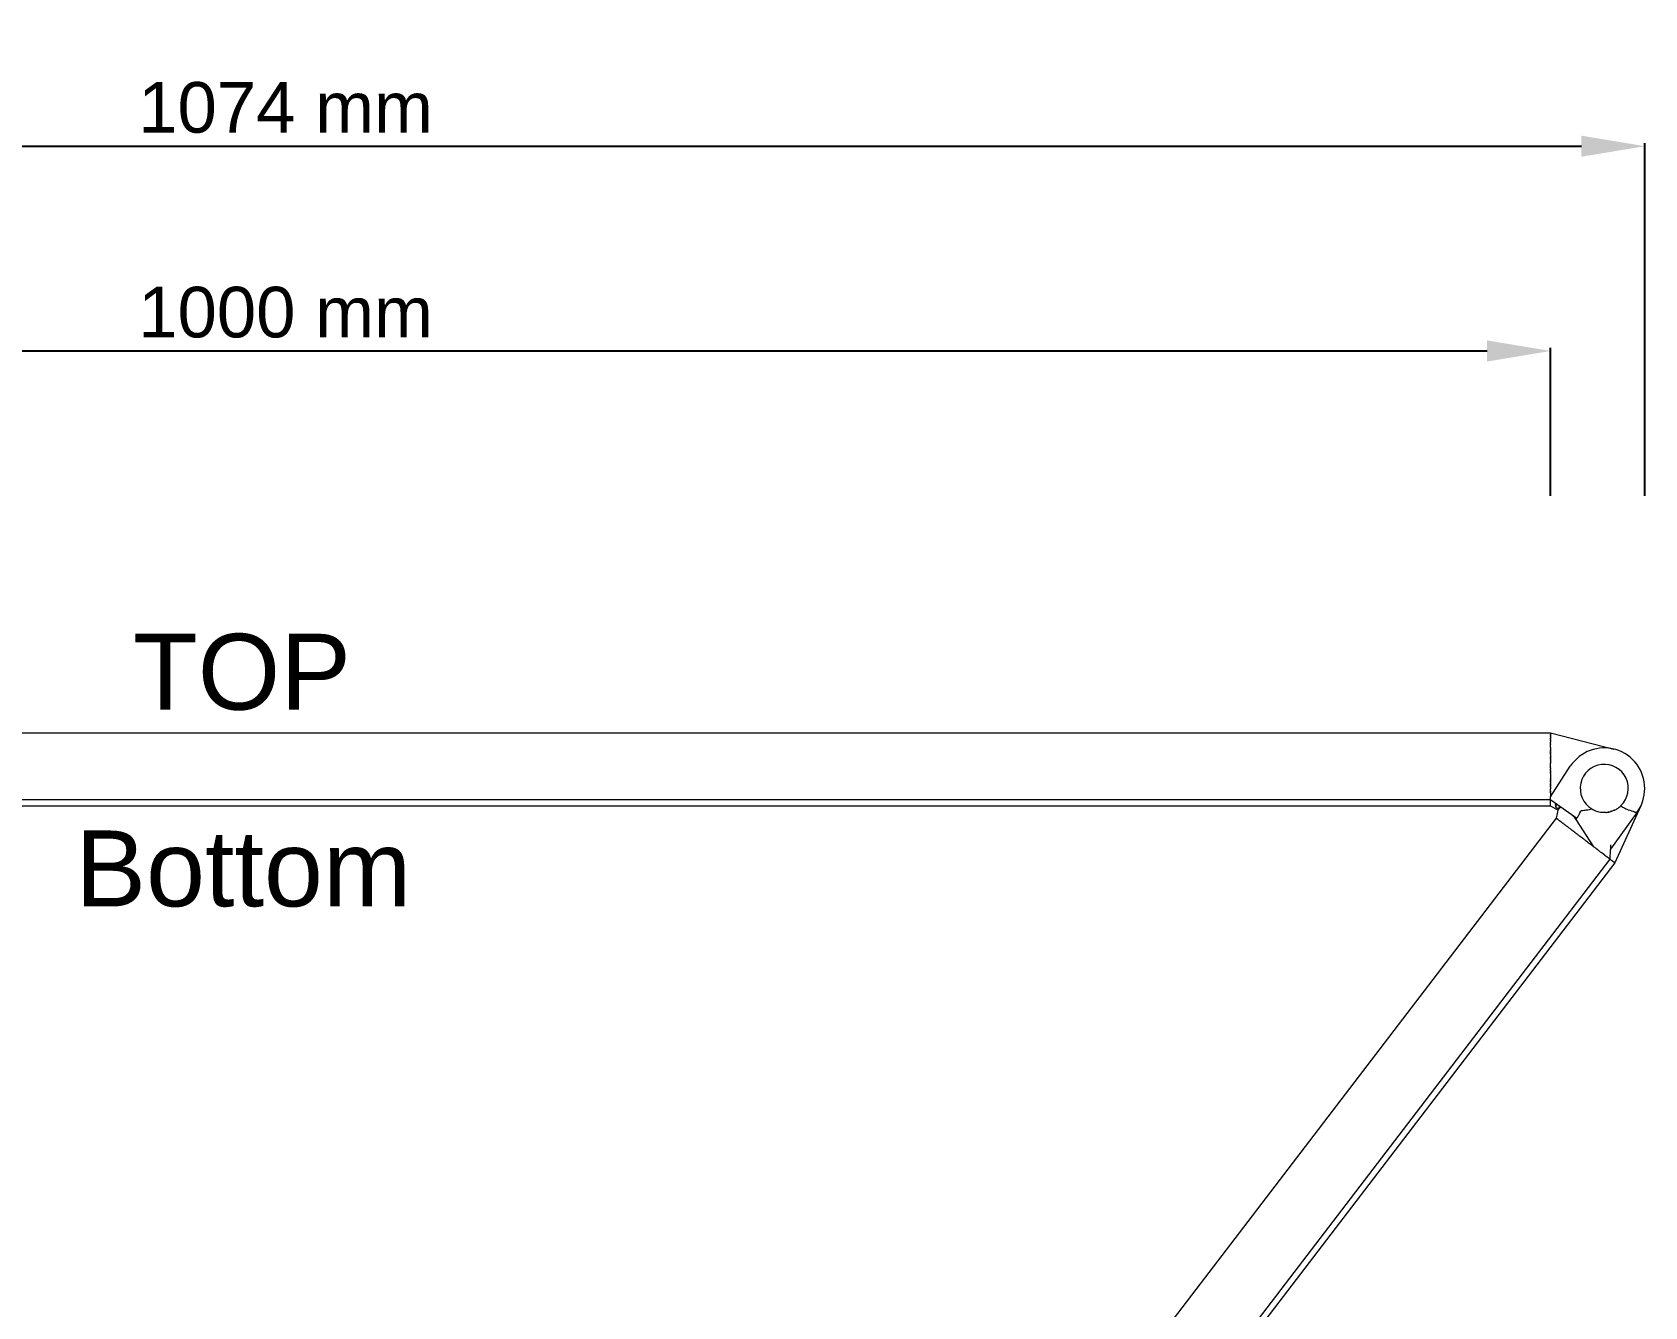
# Model space of a CAD drawing. Header units: millimetres. Extents: x 6152 to 28526, y 1087 to 12861.
# Drawn here: x 20435 to 21073, y 10994 to 11497 of the extents above; entities that cross this region are included whole.
import ezdxf

# ---------------------------------------------------------------- set-up
doc = ezdxf.new("R2010")
doc.units = ezdxf.units.MM
doc.header["$LTSCALE"] = 0.05
doc.layers.add('Cotation', color=8, linetype='Continuous', lineweight=9)
doc.layers.add('OF1', color=7, linetype='Continuous', lineweight=15)
doc.layers.add('Text', color=8, linetype='Continuous')
doc.styles.get("Standard").update_dxf_attribs({"font": 'arial.ttf'})
doc.dimstyles.new('ISO-25', dxfattribs={"dimtxt": 2.5, "dimasz": 2.5, "dimexe": 1.25, "dimexo": 0.625, "dimtad": 1, "dimtxsty": 'Standard', "dimcen": 2.5, "dimadec": 0, "dimazin": 0, "dimtfac": 1, "dimtmove": 0, "dimatfit": 3, "dimfxl": 1, "dimarcsym": 0})

# ---------------------------------------------------------------- blocks, each defined once
blk = doc.blocks.new('*D17')
at = {"layer": 'Cotation', "color": 0, "lineweight": -2, "transparency": 16777216}
for p, q in [((20035.76, 11314.03), (20035.76, 11372.55)), ((20060.76, 11371.3), (21010.34, 11371.3)), ((21035.34, 11314.03), (21035.34, 11372.55))]:
    blk.add_line(p, q, dxfattribs=at)
at = {"layer": 'Cotation', "color": 0, "transparency": 16777216}
for points in [[(20060.76, 11375.47), (20060.76, 11367.13), (20035.76, 11371.3)], [(21010.34, 11375.47), (21010.34, 11367.13), (21035.34, 11371.3)]]:
    blk.add_solid(points, dxfattribs=at)
at = {"layer": 'Defpoints', "color": 0, "transparency": 16777216}
for p in [(21035.34, 11371.3), (20035.76, 11313.41), (21035.34, 11313.41)]:
    blk.add_point(p, dxfattribs=at)
at = {"layer": 'Cotation', "color": 0, "transparency": 16777216, "insert": (20535.55, 11386.51), "char_height": 20, "attachment_point": 5}
blk.add_mtext('1000 mm', dxfattribs=at)
blk = doc.blocks.new('*D18')
at = {"layer": 'Cotation', "color": 0, "lineweight": -2, "transparency": 16777216}
for p, q in [((19998.49, 11314.03), (19998.49, 11453.47)), ((20023.49, 11452.22), (21047.62, 11452.22)), ((21072.62, 11314.03), (21072.62, 11453.47))]:
    blk.add_line(p, q, dxfattribs=at)
at = {"layer": 'Cotation', "color": 0, "transparency": 16777216}
for points in [[(20023.49, 11456.38), (20023.49, 11448.05), (19998.49, 11452.22)], [(21047.62, 11456.38), (21047.62, 11448.05), (21072.62, 11452.22)]]:
    blk.add_solid(points, dxfattribs=at)
at = {"layer": 'Defpoints', "color": 0, "transparency": 16777216}
for p in [(21072.62, 11452.22), (19998.49, 11313.41), (21072.62, 11313.41)]:
    blk.add_point(p, dxfattribs=at)
at = {"layer": 'Cotation', "color": 0, "transparency": 16777216, "insert": (20535.55, 11467.43), "char_height": 20, "attachment_point": 5}
blk.add_mtext('1074 mm', dxfattribs=at)

msp = doc.modelspace()

# ---------------------------------------------------------------- linework, layer by layer
at = {"layer": 'OF1'}
for p, q in [((20035.76, 11220.42), (21035.34, 11220.42)), ((21035.34, 11220.42), (21035.34, 11220.41)), ((21035.34, 11220.42), (21060.41, 11213.98)), ((21035.34, 11220.41), (21035.34, 11220.38)), ((21035.34, 11220.28), (21035.34, 11220.38)), ((21035.34, 11220.28), (21035.34, 11220.26)), ((21035.34, 11220.25), (21035.34, 11220.26)), ((21035.34, 11220.25), (21035.34, 11220.23)), ((21035.34, 11220.21), (21035.34, 11220.23)), ((21035.34, 11220.21), (21035.34, 11220.2)), ((21035.34, 11220.17), (21035.34, 11220.2)), ((21035.34, 11220.17), (21035.34, 11220.1)), ((21035.34, 11220.09), (21035.34, 11220.1)), ((21035.34, 11220.09), (21035.34, 11220.06)), ((21035.34, 11220.04), (21035.34, 11220.06)), ((21035.34, 11220.04), (21035.34, 11220)), ((21035.34, 11219.99), (21035.34, 11220)), ((21035.34, 11219.99), (21035.34, 11219.98)), ((21035.34, 11219.98), (21035.34, 11219.94)), ((21035.34, 11219.94), (21035.34, 11219.89)), ((21035.34, 11219.88), (21035.34, 11219.89)), ((21035.34, 11219.88), (21035.34, 11219.83)), ((21035.34, 11219.81), (21035.34, 11219.83)), ((21035.34, 11219.81), (21035.34, 11219.76)), ((21035.34, 11219.74), (21035.34, 11219.76)), ((21035.34, 11219.74), (21035.34, 11219.7)), ((21035.34, 11219.67), (21035.34, 11219.7)), ((21035.34, 11219.67), (21035.34, 11219.6)), ((21035.34, 11219.6), (21035.34, 11219.54)), ((21035.34, 11219.6), (21035.34, 11219.6)), ((21035.34, 11219.52), (21035.34, 11219.54)), ((21035.34, 11219.52), (21035.34, 11219.47)), ((21035.34, 11219.36), (21035.34, 11219.47)), ((21035.34, 11219.36), (21035.34, 11219.25)), ((21035.34, 11219.24), (21035.34, 11219.25)), ((21035.34, 11219.24), (21035.34, 11219.13)), ((21035.34, 11219.12), (21035.34, 11219.13)), ((21035.34, 11219.12), (21035.34, 11219.01)), ((21035.34, 11218.86), (21035.34, 11219.01)), ((21035.34, 11218.86), (21035.34, 11218.81)), ((21035.34, 11218.79), (21035.34, 11218.81)), ((21035.34, 11218.79), (21035.34, 11218.74)), ((21035.34, 11218.65), (21035.34, 11218.74)), ((21035.34, 11218.65), (21035.34, 11218.59)), ((21035.34, 11218.58), (21035.34, 11218.59)), ((21035.34, 11218.58), (21035.34, 11218.52)), ((21035.34, 11218.51), (21035.34, 11218.52)), ((21035.34, 11218.51), (21035.34, 11218.44)), ((21035.34, 11218.43), (21035.34, 11218.44)), ((21035.34, 11218.43), (21035.34, 11218.36)), ((21035.34, 11218.2), (21035.34, 11218.36)), ((21035.34, 11218.2), (21035.34, 11218.17)), ((21035.34, 11218.12), (21035.34, 11218.17)), ((21035.34, 11218.12), (21035.34, 11218.07)), ((21035.34, 11218.04), (21035.34, 11218.07)), ((21035.34, 11218.04), (21035.34, 11217.97)), ((21035.34, 11217.88), (21035.34, 11217.97)), ((21035.34, 11217.88), (21035.34, 11217.86)), ((21035.34, 11217.78), (21035.34, 11217.86)), ((21035.34, 11217.78), (21035.34, 11217.76)), ((21035.34, 11217.7), (21035.34, 11217.76)), ((21035.34, 11217.7), (21035.34, 11217.64)), ((21035.34, 11217.61), (21035.34, 11217.64)), ((21035.34, 11217.61), (21035.34, 11217.53)), ((21035.34, 11217.52), (21035.34, 11217.53)), ((21035.34, 11217.52), (21035.34, 11217.45)), ((21035.34, 11217.42), (21035.34, 11217.45)), ((21035.34, 11217.42), (21035.34, 11217.28)), ((21035.34, 11217.28), (21035.34, 11217.24)), ((21035.34, 11217.18), (21035.34, 11217.24)), ((21035.34, 11217.18), (21035.34, 11217.13)), ((21035.34, 11217.06), (21035.34, 11217.13)), ((21035.34, 11217.06), (21035.34, 11216.88)), ((21035.34, 11216.8), (21035.34, 11216.88)), ((21035.34, 11216.8), (21035.34, 11216.7)), ((21035.34, 11216.62), (21035.34, 11216.7)), ((21035.34, 11216.62), (21035.34, 11216.57)), ((21035.34, 11216.49), (21035.34, 11216.57)), ((21035.34, 11216.49), (21035.34, 11216.43)), ((21035.34, 11216.32), (21035.34, 11216.43)), ((21035.34, 11216.32), (21035.34, 11216.29)), ((21035.34, 11216.17), (21035.34, 11216.29)), ((21035.34, 11216.17), (21035.34, 11216.15)), ((21035.34, 11216.15), (21035.34, 11216.15)), ((21035.34, 11216.01), (21035.34, 11216.15)), ((21035.34, 11216.01), (21035.34, 11215.96)), ((21035.34, 11215.86), (21035.34, 11215.96)), ((21035.34, 11215.86), (21035.34, 11215.83)), ((21035.34, 11215.71), (21035.34, 11215.83)), ((21035.34, 11215.71), (21035.34, 11215.67)), ((21035.34, 11215.54), (21035.34, 11215.67)), ((21035.34, 11215.54), (21035.34, 11215.5)), ((21035.34, 11215.19), (21035.34, 11215.5)), ((21035.34, 11215.19), (21035.34, 11215.13)), ((21035.34, 11215.05), (21035.34, 11215.13)), ((21035.34, 11215.05), (21035.34, 11214.98)), ((21035.34, 11214.88), (21035.34, 11214.98)), ((21035.34, 11214.88), (21035.34, 11214.83)), ((21035.34, 11214.83), (21035.34, 11214.82)), ((21035.34, 11214.66), (21035.34, 11214.82)), ((21035.34, 11214.66), (21035.34, 11214.65)), ((21035.34, 11214.62), (21035.34, 11214.65)), ((21035.34, 11214.62), (21035.34, 11214.39)), ((21035.34, 11214.3), (21035.34, 11214.39)), ((21035.34, 11214.3), (21035.34, 11214.11)), ((21035.34, 11214.02), (21035.34, 11214.11)), ((21035.34, 11214.02), (21035.34, 11213.81)), ((21035.34, 11213.72), (21035.34, 11213.81)), ((21035.34, 11213.72), (21035.34, 11213.44)), ((21035.34, 11213.43), (21035.34, 11213.44)), ((21035.34, 11213.43), (21035.34, 11213.38)), ((21035.34, 11213.38), (21035.34, 11213.3)), ((21035.34, 11213.08), (21035.34, 11213.3)), ((21035.34, 11213.08), (21035.34, 11213.01)), ((21035.34, 11213.01), (21035.34, 11212.93)), ((21035.34, 11212.78), (21035.34, 11212.93)), ((21035.34, 11212.78), (21035.34, 11212.65)), ((21035.34, 11212.49), (21035.34, 11212.65)), ((21035.34, 11212.49), (21035.34, 11212.32)), ((21035.34, 11212.21), (21035.34, 11212.32)), ((21035.34, 11212.21), (21035.34, 11212.06)), ((21035.34, 11211.88), (21035.34, 11212.06)), ((21035.34, 11211.88), (21035.34, 11211.83)), ((21035.34, 11211.83), (21035.34, 11211.63)), ((21035.34, 11211.58), (21035.34, 11211.63)), ((21035.34, 11211.58), (21035.34, 11211.3)), ((21035.34, 11211.25), (21035.34, 11211.3)), ((21035.34, 11211.25), (21035.34, 11211.01)), ((21035.34, 11210.91), (21035.34, 11211.01)), ((21035.34, 11210.91), (21035.34, 11210.72)), ((21035.34, 11210.61), (21035.34, 11210.72)), ((21035.34, 11210.61), (21035.34, 11210.34)), ((21035.34, 11210.25), (21035.34, 11210.34)), ((21035.34, 11210.25), (21035.34, 11210.18)), ((21035.34, 11210.18), (21035.34, 11209.97)), ((21035.34, 11209.93), (21035.34, 11209.97)), ((21035.34, 11209.93), (21035.34, 11209.68)), ((21035.34, 11209.61), (21035.34, 11209.68)), ((21035.34, 11209.61), (21035.34, 11209.3)), ((21035.34, 11209.27), (21035.34, 11209.3)), ((21035.34, 11209.27), (21035.34, 11208.97)), ((21035.34, 11208.92), (21035.34, 11208.97)), ((21035.34, 11208.92), (21035.34, 11208.66)), ((21035.34, 11208.54), (21035.34, 11208.66)), ((21035.34, 11208.54), (21035.34, 11208.43)), ((21035.34, 11208.43), (21035.34, 11208.26)), ((21035.34, 11207.93), (21035.34, 11208.26)), ((21035.34, 11207.93), (21035.34, 11207.87)), ((21035.34, 11207.59), (21035.34, 11207.87)), ((21035.34, 11207.59), (21035.34, 11207.56)), ((21035.34, 11207.26), (21035.34, 11207.56)), ((21035.34, 11207.26), (21035.34, 11207.17)), ((21035.34, 11206.94), (21035.34, 11207.17)), ((21035.34, 11195.07), (21043.2, 11207.16)), ((21035.34, 11206.94), (21035.34, 11206.89)), ((21035.34, 11206.89), (21035.34, 11206.87)), ((21035.34, 11206.46), (21035.34, 11206.87)), ((21035.34, 11206.46), (21035.34, 11206.32)), ((21035.34, 11206.24), (21035.34, 11206.32)), ((21035.34, 11206.24), (21035.34, 11206.07)), ((21035.34, 11205.62), (21035.34, 11206.07)), ((21035.34, 11205.62), (21035.34, 11205.58)), ((21035.34, 11205.48), (21035.34, 11205.58)), ((21035.34, 11205.48), (21035.34, 11205.32)), ((21035.34, 11205.3), (21035.34, 11205.32)), ((21035.34, 11205.3), (21035.34, 11204.81)), ((21035.34, 11204.72), (21035.34, 11204.81)), ((21035.34, 11204.72), (21035.34, 11204.56)), ((21035.34, 11204.56), (21035.34, 11204.55)), ((21035.34, 11204.27), (21035.34, 11204.55)), ((21035.34, 11204.27), (21035.34, 11203.97)), ((21035.34, 11203.9), (21035.34, 11203.97)), ((21035.34, 11203.9), (21035.34, 11203.31)), ((21035.34, 11203.21), (21035.34, 11203.31)), ((21035.34, 11203.21), (21035.34, 11202.87)), ((21035.34, 11202.87), (21035.34, 11202.4)), ((21035.34, 11202.87), (21035.34, 11202.87)), ((21035.34, 11202.4), (21035.34, 11202.2)), ((21035.34, 11202.15), (21035.34, 11202.2)), ((21035.34, 11202.15), (21035.34, 11201.81)), ((21035.34, 11201.72), (21035.34, 11201.81)), ((21035.34, 11201.72), (21035.34, 11201.47)), ((21035.34, 11201.36), (21035.34, 11201.47)), ((21035.34, 11201.36), (21035.34, 11201.12)), ((21035.34, 11201.02), (21035.34, 11201.12)), ((21035.34, 11201.02), (21035.34, 11200.68)), ((21035.34, 11200.67), (21035.34, 11200.68)), ((21035.34, 11200.67), (21035.34, 11200.35)), ((21035.34, 11200.16), (21035.34, 11200.35)), ((21035.34, 11200.16), (21035.34, 11200.07)), ((21035.34, 11200.07), (21035.34, 11199.98)), ((21035.34, 11199.83), (21035.34, 11199.98)), ((21035.34, 11199.83), (21035.34, 11199.61)), ((21035.34, 11199.43), (21035.34, 11199.61)), ((21035.34, 11199.43), (21035.34, 11199.32)), ((21035.34, 11199.03), (21035.34, 11199.32)), ((21035.34, 11199.03), (21035.34, 11198.65)), ((21035.34, 11198.65), (21035.34, 11198.31)), ((21035.34, 11197.47), (21035.34, 11198.31)), ((21035.34, 11197.47), (21035.34, 11197.34)), ((21035.34, 11197.24), (21035.34, 11197.34)), ((21035.34, 11197.24), (21035.34, 11197.09)), ((21035.34, 11197), (21035.34, 11197.09)), ((21035.34, 11197), (21035.34, 11196.87)), ((21035.34, 11196.52), (21035.34, 11196.87)), ((21035.34, 11196.52), (21035.34, 11195.07)), ((21035.34, 11195.04), (21035.34, 11195.07)), ((21035.34, 11195.03), (21035.34, 11195.04)), ((21035.34, 11194.99), (21035.34, 11195.03)), ((21035.34, 11195.03), (21035.34, 11195.03)), ((21035.34, 11194.98), (21035.34, 11194.99)), ((21035.34, 11194.94), (21035.34, 11194.98)), ((21035.34, 11194.98), (21035.34, 11194.98)), ((21035.34, 11194.93), (21035.34, 11194.94)), ((21035.34, 11194.92), (21035.34, 11194.93)), ((21035.34, 11194.9), (21035.34, 11194.92)), ((21035.34, 11194.88), (21035.34, 11194.9)), ((21035.34, 11194.85), (21035.34, 11194.88)), ((21035.34, 11194.88), (21035.34, 11194.88)), ((21035.34, 11194.8), (21035.34, 11194.85)), ((21035.34, 11193.93), (20035.76, 11193.93)), ((21035.34, 11191.48), (20035.76, 11191.48)), ((21035.34, 11194.75), (21035.34, 11194.8)), ((21035.34, 11194.73), (21035.34, 11194.75)), ((21035.34, 11194.66), (21035.34, 11194.73)), ((21035.34, 11194.65), (21035.34, 11194.66)), ((21035.34, 11194.61), (21035.34, 11194.65)), ((21035.34, 11194.6), (21035.34, 11194.61)), ((21035.34, 11194.58), (21035.34, 11194.6)), ((21035.34, 11194.57), (21035.34, 11194.58)), ((21035.34, 11194.56), (21035.34, 11194.57)), ((21035.34, 11194.55), (21035.34, 11194.56)), ((21035.34, 11194.53), (21035.34, 11194.55)), ((21035.34, 11194.5), (21035.34, 11194.53)), ((21035.34, 11194.49), (21035.34, 11194.5)), ((21035.34, 11194.47), (21035.34, 11194.49)), ((21035.34, 11194.46), (21035.34, 11194.47)), ((21035.34, 11194.45), (21035.34, 11194.46)), ((21035.34, 11194.44), (21035.34, 11194.45)), ((21035.34, 11194.42), (21035.34, 11194.44)), ((21035.34, 11194.41), (21035.34, 11194.42)), ((21035.34, 11194.39), (21035.34, 11194.41)), ((21035.34, 11194.41), (21035.34, 11194.41)), ((21035.34, 11194.36), (21035.34, 11194.39)), ((21035.34, 11194.36), (21035.34, 11194.36)), ((21035.34, 11194.33), (21035.34, 11194.36)), ((21035.34, 11194.32), (21035.34, 11194.33)), ((21035.34, 11194.28), (21035.34, 11194.32)), ((21035.34, 11194.28), (21035.34, 11194.28)), ((21035.34, 11194.23), (21035.34, 11194.28)), ((21035.34, 11194.21), (21035.34, 11194.23)), ((21035.34, 11194.19), (21035.34, 11194.21)), ((21035.34, 11194.14), (21035.34, 11194.19)), ((21035.34, 11194.07), (21035.34, 11194.14)), ((21035.34, 11194.07), (21035.34, 11194.07)), ((21035.34, 11194.03), (21035.34, 11194.07)), ((21035.34, 11194), (21035.34, 11194.03)), ((21035.34, 11193.97), (21035.34, 11194)), ((21035.34, 11193.96), (21035.34, 11193.97)), ((21035.34, 11193.94), (21035.34, 11193.96)), ((21035.34, 11193.94), (21035.34, 11193.94)), ((21035.34, 11193.93), (21035.34, 11193.94)), ((21035.34, 11193.93), (21035.34, 11193.93)), ((21035.34, 11193.81), (21035.34, 11193.93)), ((21035.49, 11193.85), (21035.34, 11193.93)), ((21035.34, 11193.67), (21035.34, 11193.81)), ((21035.34, 11193.33), (21035.34, 11193.67)), ((21035.34, 11193.67), (21035.34, 11193.67)), ((21035.34, 11193.14), (21035.34, 11193.33)), ((21035.34, 11193), (21035.34, 11193.14)), ((21035.34, 11192.95), (21035.34, 11193)), ((21035.34, 11192.85), (21035.34, 11192.95)), ((21035.34, 11192.8), (21035.34, 11192.85)), ((21035.34, 11192.7), (21035.34, 11192.8)), ((21035.34, 11192.67), (21035.34, 11192.7)), ((21035.34, 11192.65), (21035.34, 11192.67)), ((21035.34, 11192.57), (21035.34, 11192.65)), ((21035.34, 11192.53), (21035.34, 11192.57)), ((21035.34, 11192.45), (21035.34, 11192.53)), ((21035.34, 11192.39), (21035.34, 11192.45)), ((21035.34, 11192.35), (21035.34, 11192.39)), ((21035.34, 11192.27), (21035.34, 11192.35)), ((21035.34, 11192.26), (21035.34, 11192.27)), ((21035.34, 11192.18), (21035.34, 11192.26)), ((21035.34, 11192.16), (21035.34, 11192.18)), ((21035.34, 11192.09), (21035.34, 11192.16)), ((21035.34, 11192.06), (21035.34, 11192.09)), ((21035.34, 11192.02), (21035.34, 11192.06)), ((21035.34, 11192.01), (21035.34, 11192.02)), ((21035.34, 11191.97), (21035.34, 11192.01)), ((21035.34, 11191.93), (21035.34, 11191.97)), ((21035.34, 11191.9), (21035.34, 11191.93)), ((21035.34, 11191.9), (21035.34, 11191.9)), ((21035.34, 11191.86), (21035.34, 11191.9)), ((21035.34, 11191.83), (21035.34, 11191.86)), ((21035.34, 11191.81), (21035.34, 11191.83)), ((21035.34, 11191.79), (21035.34, 11191.81)), ((21035.34, 11191.76), (21035.34, 11191.79)), ((21035.34, 11191.73), (21035.34, 11191.76)), ((21035.34, 11191.72), (21035.34, 11191.73)), ((21035.34, 11191.7), (21035.34, 11191.72)), ((21035.34, 11191.68), (21035.34, 11191.7)), ((21035.34, 11191.66), (21035.34, 11191.68)), ((21035.34, 11191.65), (21035.34, 11191.66)), ((21035.34, 11191.64), (21035.34, 11191.65)), ((21035.34, 11191.62), (21035.34, 11191.64)), ((21035.34, 11191.61), (21035.34, 11191.62)), ((21035.34, 11191.55), (21035.34, 11191.61)), ((21035.34, 11191.53), (21035.34, 11191.55)), ((21035.34, 11191.55), (21035.34, 11191.55)), ((21035.34, 11191.51), (21035.34, 11191.53)), ((21035.34, 11191.53), (21035.34, 11191.53)), ((21035.34, 11191.5), (21035.34, 11191.51)), ((21035.34, 11191.49), (21035.34, 11191.5)), ((21035.34, 11191.48), (21035.34, 11191.49)), ((21035.34, 11191.48), (21035.34, 11191.48)), ((21038.43, 11189.87), (21035.34, 11191.48)), ((21035.59, 11193.78), (21035.49, 11193.85)), ((21035.68, 11193.72), (21035.59, 11193.78)), ((21045.74, 11186.54), (21035.94, 11193.54)), ((21037.74, 11186.62), (21038.54, 11190.35)), ((21038.84, 11191.48), (21038.57, 11190.21)), ((21038.61, 11190.27), (21038.57, 11190.21)), ((21039.57, 11190.95), (21039.43, 11190.92)), ((21047.02, 11188.75), (21047.41, 11189.48)), ((21056.54, 11188.94), (21055.7, 11188.98)), ((21057.19, 11188.95), (21056.62, 11188.94)), ((21058.3, 11189.09), (21058.14, 11189.06)), ((21069.56, 11189.03), (21059.02, 11174.47)), ((21059.42, 11189.36), (21059.11, 11189.27)), ((21059.67, 11189.44), (21059.42, 11189.36)), ((21059.8, 11189.49), (21059.67, 11189.44)), ((21059.94, 11189.53), (21059.8, 11189.49)), ((21060.04, 11189.58), (21059.94, 11189.53)), ((21060.06, 11189.58), (21060.04, 11189.58)), ((21060.11, 11189.6), (21060.06, 11189.58)), ((21060.2, 11189.64), (21060.11, 11189.6)), ((21060.36, 11189.7), (21060.2, 11189.64)), ((21060.6, 11189.81), (21060.36, 11189.7)), ((21071.07, 11191.58), (21060.73, 11169.04)), ((20538.86, 10534.1), (21037.74, 11186.62)), ((21037.74, 11186.62), (21037.75, 11186.61)), ((21037.75, 11186.61), (21037.76, 11186.6)), ((21037.75, 11186.61), (21037.75, 11186.61)), ((21037.77, 11186.6), (21037.76, 11186.6)), ((21037.77, 11186.6), (21037.78, 11186.59)), ((21037.78, 11186.59), (21037.79, 11186.58)), ((21037.78, 11186.59), (21037.78, 11186.59)), ((21037.79, 11186.58), (21037.82, 11186.56)), ((21037.79, 11186.58), (21037.79, 11186.58)), ((21037.82, 11186.56), (21037.82, 11186.55)), ((21037.83, 11186.55), (21037.82, 11186.55)), ((21037.83, 11186.55), (21037.84, 11186.54)), ((21037.84, 11186.54), (21037.85, 11186.54)), ((21037.86, 11186.53), (21037.85, 11186.54)), ((21037.86, 11186.53), (21037.87, 11186.52)), ((21037.88, 11186.51), (21037.87, 11186.52)), ((21037.88, 11186.51), (21037.91, 11186.49)), ((21037.91, 11186.49), (21037.93, 11186.47)), ((21037.91, 11186.49), (21037.91, 11186.49)), ((21037.94, 11186.47), (21037.93, 11186.47)), ((21037.94, 11186.47), (21037.96, 11186.45)), ((21037.97, 11186.44), (21037.96, 11186.45)), ((21037.97, 11186.44), (21037.99, 11186.43)), ((21038.01, 11186.41), (21037.99, 11186.43)), ((21038.01, 11186.41), (21038.02, 11186.41)), ((21038.18, 11186.28), (21038.02, 11186.41)), ((21038.18, 11186.28), (21038.2, 11186.26)), ((21038.23, 11186.25), (21038.2, 11186.26)), ((21038.23, 11186.25), (21038.25, 11186.23)), ((21038.28, 11186.2), (21038.25, 11186.23)), ((21038.28, 11186.2), (21038.29, 11186.2)), ((21038.34, 11186.16), (21038.29, 11186.2)), ((21038.34, 11186.16), (21038.35, 11186.15)), ((21038.46, 11186.07), (21038.35, 11186.15)), ((21038.46, 11186.07), (21038.49, 11186.04)), ((21038.52, 11186.02), (21038.49, 11186.04)), ((21038.52, 11186.02), (21038.55, 11186)), ((21038.59, 11185.97), (21038.55, 11186)), ((21038.59, 11185.97), (21038.66, 11185.91)), ((21038.69, 11185.9), (21038.66, 11185.91)), ((21038.69, 11185.9), (21038.74, 11185.85)), ((21038.74, 11185.85), (21038.75, 11185.84)), ((21038.78, 11185.82), (21038.75, 11185.84)), ((21038.78, 11185.82), (21038.86, 11185.76)), ((21038.98, 11185.67), (21038.86, 11185.76)), ((21038.98, 11185.67), (21039, 11185.66)), ((21039.09, 11185.58), (21039, 11185.66)), ((21039.09, 11185.58), (21039.13, 11185.55)), ((21039.15, 11185.54), (21039.13, 11185.55)), ((21039.15, 11185.54), (21039.2, 11185.5)), ((21039.27, 11185.45), (21039.2, 11185.5)), ((21039.27, 11185.45), (21039.32, 11185.41)), ((21039.33, 11185.41), (21039.32, 11185.41)), ((21039.33, 11185.41), (21039.38, 11185.36)), ((21039.51, 11185.27), (21039.38, 11185.36)), ((21039.51, 11185.27), (21039.52, 11185.26)), ((21039.57, 11185.22), (21039.52, 11185.26)), ((21039.57, 11185.22), (21039.6, 11185.2)), ((21039.63, 11185.17), (21039.6, 11185.2)), ((21039.63, 11185.17), (21039.67, 11185.14)), ((21039.7, 11185.12), (21039.67, 11185.14)), ((21039.7, 11185.12), (21039.75, 11185.08)), ((21039.76, 11185.07), (21039.75, 11185.08)), ((21039.76, 11185.07), (21039.81, 11185.04)), ((21039.83, 11185.02), (21039.81, 11185.04)), ((21039.83, 11185.02), (21039.89, 11184.98)), ((21039.9, 11184.97), (21039.89, 11184.98)), ((21039.9, 11184.97), (21039.92, 11184.95)), ((21039.97, 11184.91), (21039.92, 11184.95)), ((21039.97, 11184.91), (21040.03, 11184.87)), ((21040.05, 11184.85), (21040.03, 11184.87)), ((21040.05, 11184.85), (21040.1, 11184.82)), ((21040.3, 11184.66), (21040.1, 11184.82)), ((21040.3, 11184.66), (21040.35, 11184.62)), ((21040.4, 11184.58), (21040.35, 11184.62)), ((21040.4, 11184.58), (21040.44, 11184.55)), ((21040.49, 11184.52), (21040.44, 11184.55)), ((21040.49, 11184.52), (21040.53, 11184.49)), ((21040.75, 11184.32), (21040.53, 11184.49)), ((21040.75, 11184.32), (21040.94, 11184.17)), ((21040.96, 11184.16), (21040.94, 11184.17)), ((21040.96, 11184.16), (21041.03, 11184.11)), ((21041.07, 11184.08), (21041.03, 11184.11)), ((21041.07, 11184.08), (21041.11, 11184.04)), ((21041.15, 11184.01), (21041.11, 11184.04)), ((21041.15, 11184.01), (21041.22, 11183.96)), ((21041.26, 11183.93), (21041.22, 11183.96)), ((21041.26, 11183.93), (21041.28, 11183.91)), ((21041.28, 11183.91), (21041.3, 11183.9)), ((21041.41, 11183.81), (21041.3, 11183.9)), ((21041.41, 11183.81), (21041.43, 11183.8)), ((21041.47, 11183.77), (21041.43, 11183.8)), ((21041.47, 11183.77), (21041.54, 11183.71)), ((21041.59, 11183.68), (21041.54, 11183.71)), ((21041.59, 11183.68), (21041.65, 11183.63)), ((21041.69, 11183.6), (21041.65, 11183.63)), ((21041.69, 11183.6), (21041.75, 11183.55)), ((21041.8, 11183.52), (21041.75, 11183.55)), ((21041.8, 11183.52), (21041.86, 11183.47)), ((21041.9, 11183.44), (21041.86, 11183.47)), ((21041.9, 11183.44), (21041.97, 11183.39)), ((21042.01, 11183.36), (21041.97, 11183.39)), ((21042.01, 11183.36), (21042.06, 11183.32)), ((21042.23, 11183.19), (21042.06, 11183.32)), ((21042.23, 11183.19), (21042.24, 11183.18)), ((21042.24, 11183.18), (21042.28, 11183.14)), ((21042.35, 11183.1), (21042.28, 11183.14)), ((21042.35, 11183.1), (21042.55, 11182.94)), ((21042.59, 11182.91), (21042.55, 11182.94)), ((21042.59, 11182.91), (21042.77, 11182.77)), ((21042.96, 11182.63), (21042.77, 11182.77)), ((21042.96, 11182.63), (21043.03, 11182.57)), ((21043.24, 11182.42), (21043.03, 11182.57)), ((21043.24, 11182.42), (21043.29, 11182.38)), ((21043.29, 11182.38), (21043.29, 11182.37)), ((21043.53, 11182.19), (21043.29, 11182.37)), ((21043.53, 11182.19), (21043.62, 11182.13)), ((21043.8, 11181.98), (21043.62, 11182.13)), ((21045.65, 11186.41), (21044.67, 11187.02)), ((21044.93, 11186.75), (21044.67, 11187.02)), ((21045.48, 11186.2), (21044.93, 11186.75)), ((21045.48, 11186.2), (21045.54, 11186.25)), ((21052.56, 11175.29), (21045.48, 11186.2)), ((21045.65, 11186.4), (21045.81, 11186.64)), ((21045.81, 11186.64), (21045.99, 11186.94)), ((21045.99, 11186.94), (21046.2, 11187.28)), ((21043.8, 11181.98), (21043.89, 11181.92)), ((21044.03, 11181.81), (21043.89, 11181.92)), ((21044.03, 11181.81), (21044.18, 11181.7)), ((21044.32, 11181.59), (21044.18, 11181.7)), ((21044.32, 11181.59), (21044.39, 11181.53)), ((21045.05, 11181.03), (21044.39, 11181.53)), ((21045.05, 11181.03), (21045.18, 11180.93)), ((21045.3, 11180.84), (21045.18, 11180.93)), ((21045.3, 11180.84), (21045.45, 11180.73)), ((21045.45, 11180.73), (21045.45, 11180.72)), ((21045.53, 11180.66), (21045.45, 11180.72)), ((21045.53, 11180.66), (21045.56, 11180.64)), ((21045.56, 11180.64), (21045.63, 11180.59)), ((21045.82, 11180.44), (21045.63, 11180.59)), ((21045.82, 11180.44), (21046.01, 11180.29)), ((21046.08, 11180.24), (21046.01, 11180.29)), ((21046.08, 11180.24), (21046.32, 11180.06)), ((21046.33, 11180.05), (21046.32, 11180.06)), ((21046.33, 11180.05), (21046.56, 11179.87)), ((21046.6, 11179.84), (21046.56, 11179.87)), ((21046.6, 11179.84), (21046.79, 11179.7)), ((21046.79, 11179.7), (21046.84, 11179.66)), ((21046.89, 11179.62), (21046.84, 11179.66)), ((21046.89, 11179.62), (21047.13, 11179.44)), ((21047.18, 11179.4), (21047.13, 11179.44)), ((21047.18, 11179.4), (21047.6, 11179.08)), ((21048.02, 11178.76), (21047.6, 11179.08)), ((21048.02, 11178.76), (21048.1, 11178.7)), ((21048.1, 11178.7), (21048.14, 11178.66)), ((21048.22, 11178.61), (21048.14, 11178.66)), ((21048.22, 11178.61), (21048.33, 11178.52)), ((21048.4, 11178.47), (21048.33, 11178.52)), ((21048.4, 11178.47), (21048.48, 11178.41)), ((21048.57, 11178.34), (21048.48, 11178.41)), ((21048.57, 11178.34), (21048.7, 11178.24)), ((21048.76, 11178.19), (21048.7, 11178.24)), ((21048.76, 11178.19), (21048.85, 11178.13)), ((21049.1, 11177.94), (21048.85, 11178.13)), ((21049.1, 11177.94), (21049.13, 11177.91)), ((21049.18, 11177.87), (21049.13, 11177.91)), ((21049.18, 11177.87), (21049.31, 11177.77)), ((21049.39, 11177.71), (21049.31, 11177.77)), ((21049.39, 11177.71), (21049.49, 11177.64)), ((21049.49, 11177.64), (21049.5, 11177.62)), ((21049.58, 11177.57), (21049.5, 11177.62)), ((21049.58, 11177.57), (21049.71, 11177.47)), ((21049.78, 11177.41), (21049.71, 11177.47)), ((21049.78, 11177.41), (21049.91, 11177.32)), ((21049.98, 11177.26), (21049.91, 11177.32)), ((21049.98, 11177.26), (21050.09, 11177.18)), ((21050.17, 11177.12), (21050.09, 11177.18)), ((21050.17, 11177.12), (21050.21, 11177.09)), ((21050.21, 11177.09), (21050.25, 11177.06)), ((21050.58, 11176.8), (21050.25, 11177.06)), ((21050.58, 11176.8), (21050.82, 11176.62)), ((21050.93, 11176.54), (21050.82, 11176.62)), ((21050.93, 11176.54), (21050.97, 11176.5)), ((21050.97, 11176.5), (21050.99, 11176.49)), ((21051.31, 11176.24), (21050.99, 11176.49)), ((21051.31, 11176.24), (21051.36, 11176.21)), ((21052.12, 11175.62), (21051.36, 11176.21)), ((21058.79, 11170.52), (20559.91, 10518.01)), ((21052.12, 11175.62), (21052.19, 11175.57)), ((21052.27, 11175.51), (21052.19, 11175.57)), ((21052.27, 11175.51), (21052.5, 11175.34)), ((21052.54, 11175.3), (21052.5, 11175.34)), ((21052.54, 11175.3), (21052.56, 11175.29)), ((21052.6, 11175.25), (21052.56, 11175.29)), ((21052.91, 11175.02), (21052.6, 11175.25)), ((21052.97, 11174.97), (21052.91, 11175.02)), ((21053.09, 11174.89), (21052.97, 11174.97)), ((21053.14, 11174.84), (21053.09, 11174.89)), ((21053.4, 11174.65), (21053.14, 11174.84)), ((21053.73, 11174.4), (21053.4, 11174.65)), ((21053.75, 11174.38), (21053.73, 11174.4)), ((21053.83, 11174.32), (21053.75, 11174.38)), ((21054.27, 11173.98), (21053.83, 11174.32)), ((21054.49, 11173.81), (21054.27, 11173.98)), ((21054.51, 11173.79), (21054.49, 11173.81)), ((21054.68, 11173.67), (21054.51, 11173.79)), ((21054.71, 11173.64), (21054.68, 11173.67)), ((21054.84, 11173.54), (21054.71, 11173.64)), ((21054.99, 11173.43), (21054.84, 11173.54)), ((21055.16, 11173.3), (21054.99, 11173.43)), ((21055.62, 11172.95), (21055.16, 11173.3)), ((21055.78, 11172.82), (21055.62, 11172.95)), ((21056.33, 11172.41), (21055.78, 11172.82)), ((21056.48, 11172.29), (21056.33, 11172.41)), ((21056.85, 11172.01), (21056.48, 11172.29)), ((21056.9, 11171.97), (21056.85, 11172.01)), ((21057.08, 11171.83), (21056.9, 11171.97)), ((21057.22, 11171.72), (21057.08, 11171.83)), ((21057.37, 11171.61), (21057.22, 11171.72)), ((21057.4, 11171.59), (21057.37, 11171.61)), ((21057.68, 11171.38), (21057.4, 11171.59)), ((21057.72, 11171.34), (21057.68, 11171.38)), ((21057.73, 11171.34), (21057.72, 11171.34)), ((21057.84, 11171.25), (21057.73, 11171.34)), ((21057.91, 11171.2), (21057.84, 11171.25)), ((21057.84, 11171.25), (21057.84, 11171.25)), ((21057.92, 11171.19), (21057.91, 11171.2)), ((21057.94, 11171.18), (21057.92, 11171.19)), ((21057.95, 11171.16), (21057.94, 11171.18)), ((21058.03, 11171.11), (21057.95, 11171.16)), ((21058.04, 11171.1), (21058.03, 11171.11)), ((21058.15, 11171.01), (21058.04, 11171.1)), ((21058.22, 11170.96), (21058.15, 11171.01)), ((21058.25, 11170.94), (21058.22, 11170.96)), ((21058.29, 11170.91), (21058.25, 11170.94)), ((21058.42, 11170.81), (21058.29, 11170.91)), ((21058.45, 11170.79), (21058.42, 11170.81)), ((21058.45, 11170.79), (21058.45, 11170.79)), ((21058.48, 11170.76), (21058.45, 11170.79)), ((21058.48, 11170.76), (21058.48, 11170.76)), ((21058.51, 11170.74), (21058.48, 11170.76)), ((21058.51, 11170.74), (21058.51, 11170.74)), ((21058.54, 11170.72), (21058.51, 11170.74)), ((21058.55, 11170.71), (21058.54, 11170.72)), ((21058.59, 11170.68), (21058.55, 11170.71)), ((21058.73, 11170.57), (21058.59, 11170.68)), ((21058.78, 11170.53), (21058.73, 11170.57)), ((21058.82, 11170.5), (21058.79, 11170.52)), ((21058.89, 11170.45), (21058.82, 11170.5)), ((21058.9, 11170.44), (21058.89, 11170.45)), ((21059.1, 11170.29), (21058.9, 11170.44)), ((21059.3, 11170.13), (21059.1, 11170.29)), ((21059.1, 11170.29), (21059.1, 11170.29)), ((21059.37, 11170.08), (21059.3, 11170.13)), ((21059.52, 11169.97), (21059.37, 11170.08)), ((21059.78, 11169.77), (21059.52, 11169.97)), ((21059.8, 11169.75), (21059.78, 11169.77)), ((21059.87, 11169.7), (21059.8, 11169.75)), ((21059.9, 11169.68), (21059.87, 11169.7)), ((21059.96, 11169.63), (21059.9, 11169.68)), ((21060, 11169.6), (21059.96, 11169.63)), ((21060.02, 11169.59), (21060, 11169.6)), ((21060.11, 11169.52), (21060.02, 11169.59)), ((21060.12, 11169.51), (21060.11, 11169.52)), ((21060.2, 11169.45), (21060.12, 11169.51)), ((21060.27, 11169.39), (21060.2, 11169.45)), ((21060.28, 11169.39), (21060.27, 11169.39)), ((21060.34, 11169.34), (21060.28, 11169.39)), ((21060.73, 11169.04), (20561.85, 10516.52)), ((21060.42, 11169.28), (21060.34, 11169.34)), ((21060.43, 11169.27), (21060.42, 11169.28)), ((21060.46, 11169.25), (21060.43, 11169.27)), ((21060.47, 11169.24), (21060.46, 11169.25)), ((21060.53, 11169.19), (21060.47, 11169.24)), ((21060.56, 11169.17), (21060.53, 11169.19)), ((21060.57, 11169.17), (21060.56, 11169.17)), ((21060.58, 11169.16), (21060.57, 11169.17)), ((21060.6, 11169.14), (21060.58, 11169.16)), ((21060.62, 11169.13), (21060.6, 11169.14)), ((21060.62, 11169.12), (21060.62, 11169.13)), ((21060.64, 11169.11), (21060.62, 11169.12)), ((21060.65, 11169.1), (21060.64, 11169.11)), ((21060.66, 11169.1), (21060.65, 11169.1)), ((21060.67, 11169.09), (21060.66, 11169.1)), ((21060.68, 11169.08), (21060.67, 11169.09)), ((21060.69, 11169.07), (21060.68, 11169.08)), ((21060.72, 11169.05), (21060.69, 11169.07)), ((21060.73, 11169.04), (21060.72, 11169.05)), ((21060.73, 11169.04), (21060.73, 11169.04)), ((21060.73, 11169.04), (21060.73, 11169.04))]:
    msp.add_line(p, q, dxfattribs=at)
for centre, radius, start, end in [((21056.62, 11198.44), 16, 0, 146.96751), ((21056.62, 11198.44), 9.5, 314.08143, 238.86973), ((21056.62, 11198.44), 16, 324.06388, 0), ((21022.7, 11174.77), 22.97, 54.7941, 55.58833), ((21038.89, 11191.79), 1.62, 170.98314, 191.12593), ((21039.12, 11191.74), 1.85, 156.21562, 170.58959), ((21039.6, 11191.94), 2.34, 191.35419, 204.6376), ((-693629.36, 237334.17), 749592.84, 342.44098011, 342.44107775), ((-582651.68, -1043675.18), 1215394.24, 60.21787535, 60.21793332), ((21039.84, 11189.51), 1.45, 134.02416, 148.51106), ((21040, 11189.36), 1.67, 121.75021, 134.21214), ((21039.87, 11189.57), 1.42, 107.86486, 121.89247), ((21006.38, 11210.18), 45.94, 331.35222, 332.19332), ((21047.79, 11189.32), 0.409, 119.72342, 157.42544), ((21045.98, 11209.31), 19.7, 274.6865, 280.3819), ((21046.28, 11215.74), 26.01, 277.17831, 282.04698), ((21056.62, 11198.44), 9.5, 238.86976, 245.1824), ((21056.62, 11198.44), 9.5, 245.18236, 257.21902), ((21056.62, 11198.44), 9.5, 257.2186, 264.47626), ((21056.62, 11198.44), 9.5, 269.55802, 270), ((21056.61, 11198.45), 9.51, 273.46415, 276.61696), ((21056.61, 11198.45), 9.51, 276.62025, 279.22146), ((21056.62, 11198.43), 9.5, 280.19817, 281.38824), ((21056.62, 11198.43), 9.5, 281.388, 283.30491), ((21056.61, 11198.45), 9.51, 283.30588, 285.1746), ((21056.62, 11198.44), 9.5, 285.17571, 285.21211), ((21056.62, 11198.42), 9.49, 294.77673, 297.30673), ((21056.62, 11198.43), 9.5, 297.30382, 301.39248), ((21056.62, 11198.44), 9.5, 301.39127, 308.61709), ((21056.62, 11198.43), 9.5, 308.6162, 314.08217), ((21163.42, 11311.23), 156.04, 230.05166, 230.35659), ((21083.6, 11227.47), 41.4, 241.5256, 244.12883), ((21071.6, 11205.15), 16.11, 247.87723, 256.84674), ((-118643.5, -66789.82), 159978.66, 29.1711628, 29.1713628), ((21043.79, 11187.63), 2.23, 321.74607, 326.75986), ((21012.12, 11207.86), 39.81, 328.87509, 329.51202), ((21018.19, 11203.66), 32.46, 330.45825, 330.49113), ((21017.47, 11204.15), 33.33, 330.37407, 331.31599), ((24018.36, 11000.17), 2964.46, 176.59597, 176.70563)]:
    msp.add_arc(centre, radius, start, end, dxfattribs=at)
for points in [[(21035.34, 11220.42), (21035.34, 11220.42), (21035.34, 11220.42), (21035.34, 11220.42)], [(21037.74, 11186.62), (21037.74, 11186.62), (21037.74, 11186.62), (21037.74, 11186.62)]]:
    msp.add_open_spline(points, degree=3, dxfattribs=at)
msp.add_rational_spline([(21067.94, 11189.46), (21068.19, 11189.34), (21068.45, 11189.23), (21068.72, 11189.13), (21069.2, 11188.95), (21069.48, 11188.93), (21069.57, 11189.05)], [1, 0.999317823253, 0.999317823253, 1, 1, 1, 1], degree=3, knots=[0, 0, 0, 0, 0.845808, 0.845808, 0.845808, 5.750298, 5.750298, 5.750298, 5.750298], dxfattribs=at)

# ---------------------------------------------------------------- texts
at = {"layer": 'Text'}
for s, p in [('TOP', (20475.26, 11229.54)), ('Bottom', (20452.47, 11151.81))]:
    msp.add_text(s, height=30, dxfattribs=at).set_placement(p)

# ---------------------------------------------------------------- dimensions: what is measured, and where the dimension line sits
at = {"layer": 'Cotation'}
dim = msp.add_linear_dim(base=(21072.62, 11452.22), p1=(19998.49, 11313.41), p2=(21072.62, 11313.41), angle=0, dimstyle='ISO-25', override={"dimtxt": 20, "dimasz": 25, "dimgap": 5, "dimdec": 0, "dimpost": ' mm'}, dxfattribs=at)
dim.commit()
dim.dimension.update_dxf_attribs({"geometry": '*D18', "text_midpoint": (20535.55, 11452.22), "dimtype": 161})
dim = msp.add_aligned_dim(p1=(20035.76, 11313.41), p2=(21035.34, 11313.41), distance=57.89, dimstyle='ISO-25', override={"dimtxt": 20, "dimasz": 25, "dimgap": 5, "dimdec": 0, "dimpost": ' mm'}, dxfattribs=at)
dim.commit()
dim.dimension.update_dxf_attribs({"geometry": '*D17', "text_midpoint": (20535.55, 11386.51)})

doc.saveas('drawing.dxf')
